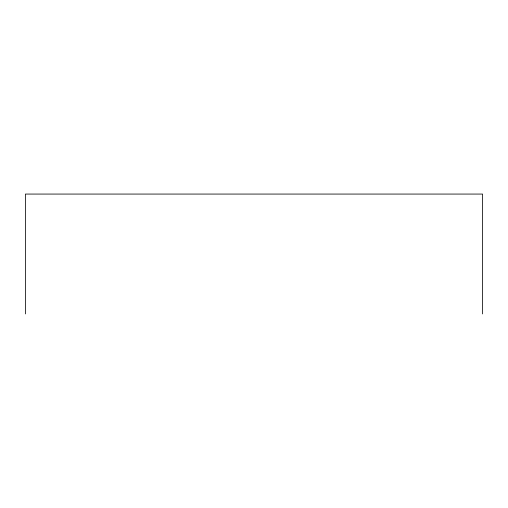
<?xml version="1.0" encoding="UTF-8"?>
<svg xmlns="http://www.w3.org/2000/svg" width="508" height="508" viewBox="0 0 508 508"><rect width="100%" height="100%" fill="white"/><g stroke="black" fill="none" stroke-linecap="round" stroke-linejoin="round"><path stroke-width="0.76" d="M482.6 313.931L482.6 194.069L25.4 194.069L25.4 313.931"/></g></svg>
